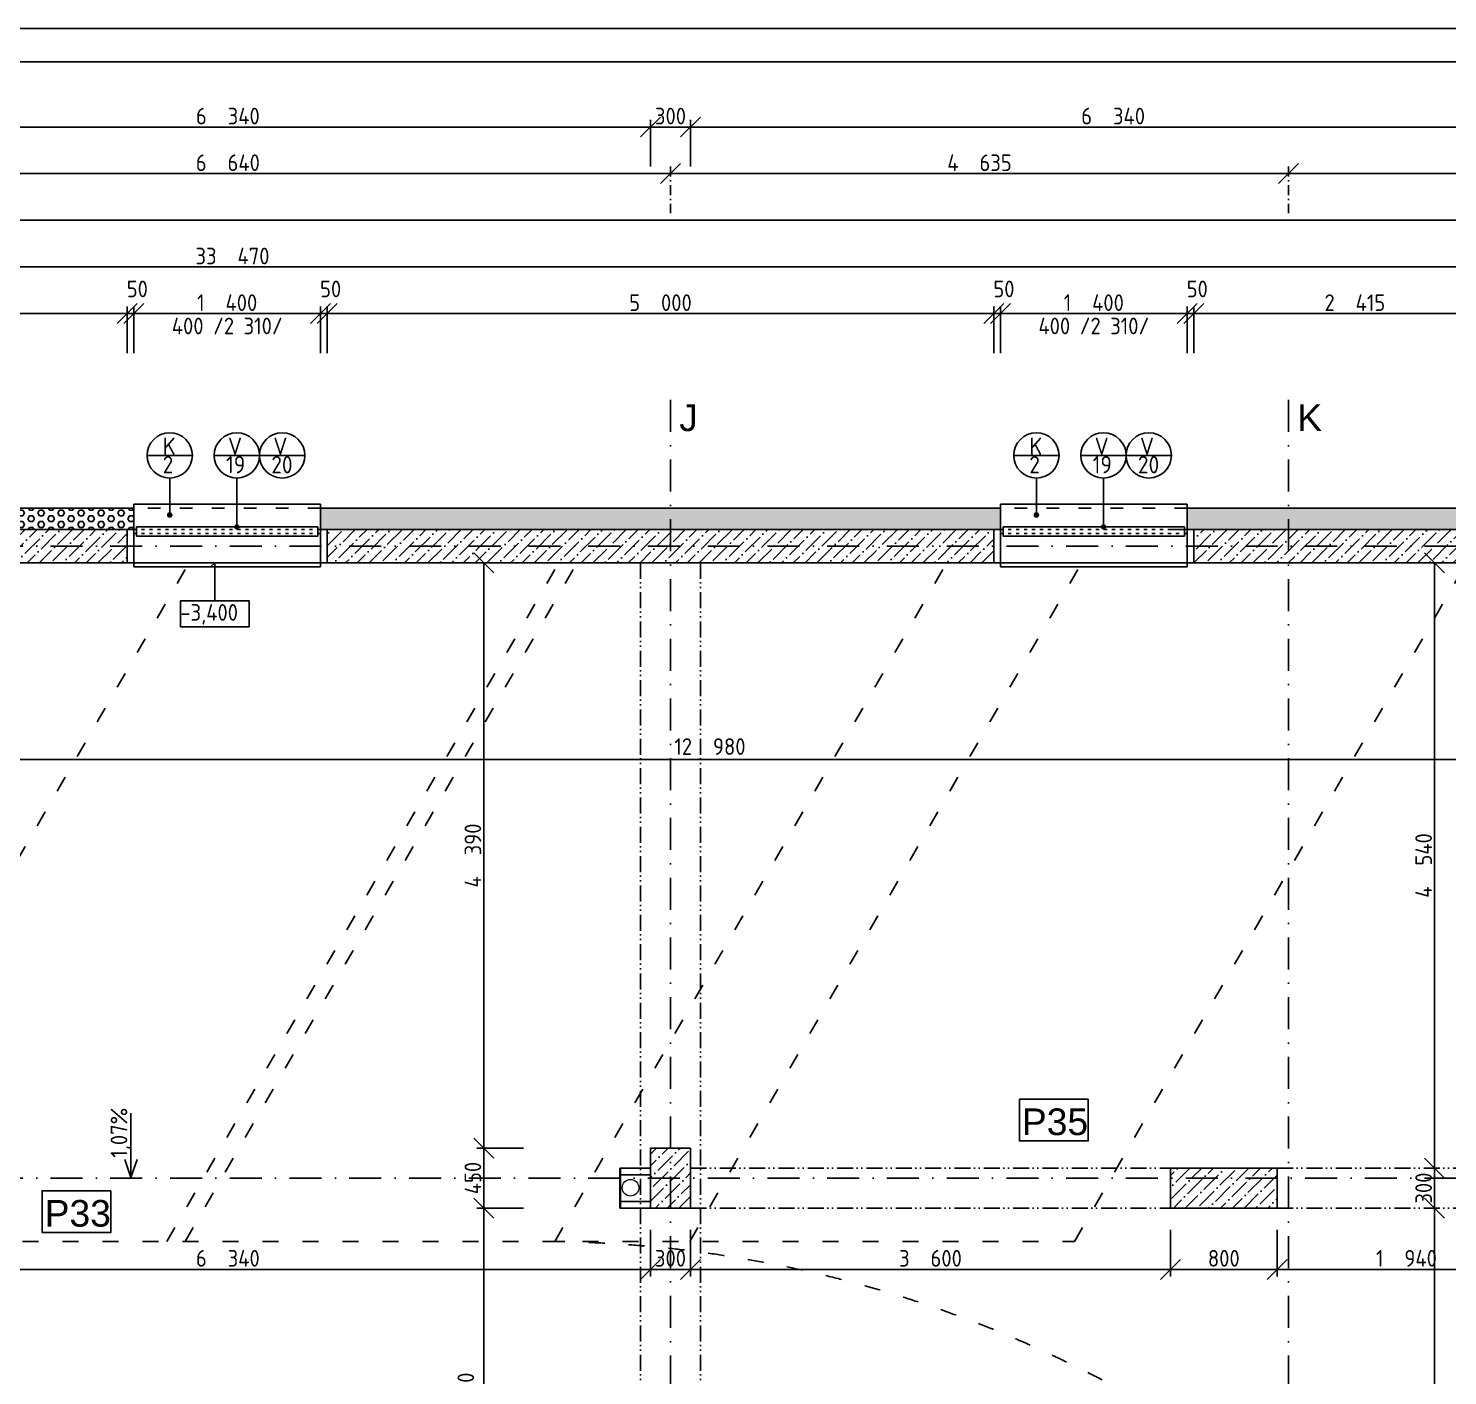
# Model space of a CAD drawing. Extents: x 4511820 to 5180432, y -1526536 to -944957.
# Drawn here: x 5138016 to 5148661, y -1378905 to -1368798 of the extents above; entities that cross this region are included whole.
import ezdxf

# ---------------------------------------------------------------- set-up
doc = ezdxf.new("R2010")
doc.units = 0
doc.header["$MEASUREMENT"] = 0
for name, pattern in [('ACAD_ISO03W100', [30, 12, -18]), ('ACAD_ISO12W100', [22, 12, -3, 0.5, -3, 0.5, -3]), ('BODKOCIARKOVANA_3', [5.6, 3, -1.3, 0, -1.3])]:
    doc.linetypes.add(name, pattern=pattern)
doc.layers.get('0').update_dxf_attribs({"linetype": 'CONTINUOUS'})
doc.layers.get('Defpoints').update_dxf_attribs({"color": 61, "linetype": 'CONTINUOUS'})
for name, color, linetype in [('KÓTY', 4, 'CONTINUOUS'), ('MÚRY', 1, 'CONTINUOUS'), ('OKNÁ', 143, 'CONTINUOUS'), ('osi', 253, 'CONTINUOUS'), ('Plochy', 41, 'CONTINUOUS'), ('POPIS', 7, 'CONTINUOUS'), ('POZEMOK', 7, 'CONTINUOUS'), ('TENKÁ', 7, 'CONTINUOUS'), ('ŠRAFY', 82, 'CONTINUOUS')]:
    doc.layers.add(name, color=color, linetype=linetype)
doc.layers.add('zz-kanal-splaskova', color=37, linetype='CONTINUOUS', lineweight=18)
doc.styles.add('styl1', font='arial.ttf')
doc.styles.add('Style-Arial', font='arial.ttf')
doc.styles.add('STYLE1', font='isocp.shx')
doc.dimstyles.new('STANDARD-50', dxfattribs={"dimtxt": 125, "dimasz": 150, "dimexe": 10, "dimexo": 200, "dimgap": 20, "dimtad": 1, "dimdsep": 46, "dimlunit": 6, "dimtxsty": 'STYLE1', "dimblk1": 'OBLIQUE', "dimblk2": 'OBLIQUE', "dimsah": 1, "dimcen": 2.5, "dimse1": 1, "dimse2": 1, "dimadec": 0, "dimazin": 0, "dimtfac": 1, "dimtmove": 1, "dimatfit": 3, "dimldrblk": 'OBLIQUE', "dimfxl": 1, "dimtolj": 1, "dimtzin": 0, "dimarcsym": 0})
pattern_1 = [(45, (584112, 0), (33.1456304, 121.533978), [156.25, -31.25, 0, -31.25])]
pattern_2 = [(0, (9e-09, -175781), (0, 43.3012702), [25, -50]), (120, (9e-09, -175781), (-37.5, -21.6506351), [25, -50]), (60, (25, -175781), (-37.5, 21.6506351), [25, -50])]

# ---------------------------------------------------------------- blocks, each defined once
blk = doc.blocks.new('_OBLIQUE')
at = {"color": 0, "linetype": 'ByBlock'}
blk.add_line((-0.5, -0.5), (0.5, 0.5), dxfattribs=at)
blk = doc.blocks.new('*D13288')
at = {"layer": 'Defpoints', "color": 0}
for p in [(5156282, -1370238), (5095932, -1372208), (5156282, -1372208)]:
    blk.add_point(p, dxfattribs=at)
at = {"layer": 'KÓTY', "color": 0, "lineweight": -2}
blk.add_line((5095932, -1370238), (5156282, -1370238), dxfattribs=at)
at = {"layer": 'KÓTY', "color": 0, "linetype": 'ByBlock', "lineweight": -2, "xscale": 150, "yscale": 150, "zscale": 150, "rotation": 180}
blk.add_blockref('_OBLIQUE', (5095932, -1370238), dxfattribs=at)
at = {"layer": 'KÓTY', "color": 0, "linetype": 'ByBlock', "lineweight": -2, "xscale": 150, "yscale": 150, "zscale": 150}
blk.add_blockref('_OBLIQUE', (5156282, -1370238), dxfattribs=at)
at = {"layer": 'KÓTY', "color": 0, "insert": (5126107, -1370156), "char_height": 125, "attachment_point": 5, "style": 'STYLE1'}
blk.add_mtext('\\A1;60ﾠ350', dxfattribs=at)
blk = doc.blocks.new('*D13297')
at = {"layer": 'Defpoints', "color": 0}
for p in [(5142832, -1369888), (5136192, -1372333), (5142832, -1372333)]:
    blk.add_point(p, dxfattribs=at)
at = {"layer": 'KÓTY', "color": 0, "lineweight": -2}
blk.add_line((5136192, -1369888), (5142832, -1369888), dxfattribs=at)
at = {"layer": 'KÓTY', "color": 0, "linetype": 'ByBlock', "lineweight": -2, "xscale": 150, "yscale": 150, "zscale": 150, "rotation": 180}
blk.add_blockref('_OBLIQUE', (5136192, -1369888), dxfattribs=at)
at = {"layer": 'KÓTY', "color": 0, "linetype": 'ByBlock', "lineweight": -2, "xscale": 150, "yscale": 150, "zscale": 150}
blk.add_blockref('_OBLIQUE', (5142832, -1369888), dxfattribs=at)
at = {"layer": 'KÓTY', "color": 0, "insert": (5139512, -1369806), "char_height": 125, "attachment_point": 5, "style": 'STYLE1'}
blk.add_mtext('\\A1;6ﾠ640', dxfattribs=at)
blk = doc.blocks.new('*D13298')
at = {"layer": 'Defpoints', "color": 0}
for p in [(5147467, -1369888), (5142832, -1372333), (5147467, -1372333)]:
    blk.add_point(p, dxfattribs=at)
at = {"layer": 'KÓTY', "color": 0, "lineweight": -2}
blk.add_line((5142832, -1369888), (5147467, -1369888), dxfattribs=at)
at = {"layer": 'KÓTY', "color": 0, "linetype": 'ByBlock', "lineweight": -2, "xscale": 150, "yscale": 150, "zscale": 150, "rotation": 180}
blk.add_blockref('_OBLIQUE', (5142832, -1369888), dxfattribs=at)
at = {"layer": 'KÓTY', "color": 0, "linetype": 'ByBlock', "lineweight": -2, "xscale": 150, "yscale": 150, "zscale": 150}
blk.add_blockref('_OBLIQUE', (5147467, -1369888), dxfattribs=at)
at = {"layer": 'KÓTY', "color": 0, "insert": (5145150, -1369806), "char_height": 125, "attachment_point": 5, "style": 'STYLE1'}
blk.add_mtext('\\A1;4ﾠ635', dxfattribs=at)
blk = doc.blocks.new('*D13303')
at = {"layer": 'Defpoints', "color": 0}
for p in [(5156282, -1370588), (5122812, -1372048), (5156282, -1372208)]:
    blk.add_point(p, dxfattribs=at)
at = {"layer": 'KÓTY', "color": 0, "lineweight": -2}
blk.add_line((5122812, -1370588), (5156282, -1370588), dxfattribs=at)
at = {"layer": 'KÓTY', "color": 0, "linetype": 'ByBlock', "lineweight": -2, "xscale": 150, "yscale": 150, "zscale": 150, "rotation": 180}
blk.add_blockref('_OBLIQUE', (5122812, -1370588), dxfattribs=at)
at = {"layer": 'KÓTY', "color": 0, "linetype": 'ByBlock', "lineweight": -2, "xscale": 150, "yscale": 150, "zscale": 150}
blk.add_blockref('_OBLIQUE', (5156282, -1370588), dxfattribs=at)
at = {"layer": 'KÓTY', "color": 0, "insert": (5139547, -1370506), "char_height": 125, "attachment_point": 5, "style": 'STYLE1'}
blk.add_mtext('\\A1;33ﾠ470', dxfattribs=at)
blk = doc.blocks.new('*D13308')
at = {"layer": 'Defpoints', "color": 0}
for p in [(5142982, -1369538), (5142982, -1372588), (5149322, -1372588)]:
    blk.add_point(p, dxfattribs=at)
at = {"layer": 'KÓTY', "color": 0, "lineweight": -2}
blk.add_line((5149322, -1369538), (5142982, -1369538), dxfattribs=at)
at = {"layer": 'KÓTY', "color": 0, "linetype": 'ByBlock', "lineweight": -2, "xscale": 150, "yscale": 150, "zscale": 150, "rotation": 180}
blk.add_blockref('_OBLIQUE', (5142982, -1369538), dxfattribs=at)
at = {"layer": 'KÓTY', "color": 0, "linetype": 'ByBlock', "lineweight": -2, "xscale": 150, "yscale": 150, "zscale": 150}
blk.add_blockref('_OBLIQUE', (5149322, -1369538), dxfattribs=at)
at = {"layer": 'KÓTY', "color": 0, "insert": (5146152, -1369456), "char_height": 125, "attachment_point": 5, "style": 'STYLE1'}
blk.add_mtext('\\A1;6ﾠ340', dxfattribs=at)
blk = doc.blocks.new('*D13309')
at = {"layer": 'Defpoints', "color": 0}
for p in [(5142682, -1369538), (5142682, -1372588), (5142982, -1372588)]:
    blk.add_point(p, dxfattribs=at)
at = {"layer": 'KÓTY', "color": 0, "lineweight": -2}
blk.add_line((5142982, -1369538), (5142682, -1369538), dxfattribs=at)
at = {"layer": 'KÓTY', "color": 0, "linetype": 'ByBlock', "lineweight": -2, "xscale": 150, "yscale": 150, "zscale": 150, "rotation": 180}
blk.add_blockref('_OBLIQUE', (5142682, -1369538), dxfattribs=at)
at = {"layer": 'KÓTY', "color": 0, "linetype": 'ByBlock', "lineweight": -2, "xscale": 150, "yscale": 150, "zscale": 150}
blk.add_blockref('_OBLIQUE', (5142982, -1369538), dxfattribs=at)
at = {"layer": 'KÓTY', "color": 0, "insert": (5142832, -1369456), "char_height": 125, "attachment_point": 5, "style": 'STYLE1'}
blk.add_mtext('\\A1;300', dxfattribs=at)
blk = doc.blocks.new('*D13310')
at = {"layer": 'Defpoints', "color": 0}
for p in [(5136342, -1369538), (5136342, -1372588), (5142682, -1372588)]:
    blk.add_point(p, dxfattribs=at)
at = {"layer": 'KÓTY', "color": 0, "lineweight": -2}
blk.add_line((5142682, -1369538), (5136342, -1369538), dxfattribs=at)
at = {"layer": 'KÓTY', "color": 0, "linetype": 'ByBlock', "lineweight": -2, "xscale": 150, "yscale": 150, "zscale": 150, "rotation": 180}
blk.add_blockref('_OBLIQUE', (5136342, -1369538), dxfattribs=at)
at = {"layer": 'KÓTY', "color": 0, "linetype": 'ByBlock', "lineweight": -2, "xscale": 150, "yscale": 150, "zscale": 150}
blk.add_blockref('_OBLIQUE', (5142682, -1369538), dxfattribs=at)
at = {"layer": 'KÓTY', "color": 0, "insert": (5139512, -1369456), "char_height": 125, "attachment_point": 5, "style": 'STYLE1'}
blk.add_mtext('\\A1;6ﾠ340', dxfattribs=at)
blk = doc.blocks.new('*D13329')
at = {"layer": 'Defpoints', "color": 0}
for p in [(5145307, -1370938), (5145307, -1372558), (5146707, -1372558)]:
    blk.add_point(p, dxfattribs=at)
at = {"layer": 'KÓTY', "color": 0, "lineweight": -2}
blk.add_line((5146707, -1370938), (5145307, -1370938), dxfattribs=at)
at = {"layer": 'KÓTY', "color": 0, "linetype": 'ByBlock', "lineweight": -2, "xscale": 150, "yscale": 150, "zscale": 150, "rotation": 180}
blk.add_blockref('_OBLIQUE', (5145307, -1370938), dxfattribs=at)
at = {"layer": 'KÓTY', "color": 0, "linetype": 'ByBlock', "lineweight": -2, "xscale": 150, "yscale": 150, "zscale": 150}
blk.add_blockref('_OBLIQUE', (5146707, -1370938), dxfattribs=at)
at = {"layer": 'KÓTY', "color": 0, "insert": (5146007, -1370856), "char_height": 125, "attachment_point": 5, "style": 'STYLE1'}
blk.add_mtext('\\A1;1ﾠ400', dxfattribs=at)
blk = doc.blocks.new('*D13330')
at = {"layer": 'Defpoints', "color": 0}
for p in [(5146757, -1370938), (5146707, -1372558), (5146757, -1372558)]:
    blk.add_point(p, dxfattribs=at)
at = {"layer": 'KÓTY', "color": 0, "lineweight": -2}
blk.add_line((5146707, -1370938), (5146757, -1370938), dxfattribs=at)
at = {"layer": 'KÓTY', "color": 0, "linetype": 'ByBlock', "lineweight": -2, "xscale": 150, "yscale": 150, "zscale": 150, "rotation": 180}
blk.add_blockref('_OBLIQUE', (5146707, -1370938), dxfattribs=at)
at = {"layer": 'KÓTY', "color": 0, "linetype": 'ByBlock', "lineweight": -2, "xscale": 150, "yscale": 150, "zscale": 150}
blk.add_blockref('_OBLIQUE', (5146757, -1370938), dxfattribs=at)
at = {"layer": 'KÓTY', "color": 0, "insert": (5146783, -1370753), "char_height": 125, "attachment_point": 5, "style": 'STYLE1'}
blk.add_mtext('\\A1;50', dxfattribs=at)
blk = doc.blocks.new('*D13331')
at = {"layer": 'Defpoints', "color": 0}
for p in [(5145257, -1370938), (5145257, -1372558), (5145307, -1372558)]:
    blk.add_point(p, dxfattribs=at)
at = {"layer": 'KÓTY', "color": 0, "lineweight": -2}
blk.add_line((5145307, -1370938), (5145257, -1370938), dxfattribs=at)
at = {"layer": 'KÓTY', "color": 0, "linetype": 'ByBlock', "lineweight": -2, "xscale": 150, "yscale": 150, "zscale": 150, "rotation": 180}
blk.add_blockref('_OBLIQUE', (5145257, -1370938), dxfattribs=at)
at = {"layer": 'KÓTY', "color": 0, "linetype": 'ByBlock', "lineweight": -2, "xscale": 150, "yscale": 150, "zscale": 150}
blk.add_blockref('_OBLIQUE', (5145307, -1370938), dxfattribs=at)
at = {"layer": 'KÓTY', "color": 0, "insert": (5145333, -1370753), "char_height": 125, "attachment_point": 5, "style": 'STYLE1'}
blk.add_mtext('\\A1;50', dxfattribs=at)
blk = doc.blocks.new('*D13332')
at = {"layer": 'Defpoints', "color": 0}
for p in [(5138807, -1370938), (5138807, -1372558), (5140207, -1372558)]:
    blk.add_point(p, dxfattribs=at)
at = {"layer": 'KÓTY', "color": 0, "lineweight": -2}
blk.add_line((5140207, -1370938), (5138807, -1370938), dxfattribs=at)
at = {"layer": 'KÓTY', "color": 0, "linetype": 'ByBlock', "lineweight": -2, "xscale": 150, "yscale": 150, "zscale": 150, "rotation": 180}
blk.add_blockref('_OBLIQUE', (5138807, -1370938), dxfattribs=at)
at = {"layer": 'KÓTY', "color": 0, "linetype": 'ByBlock', "lineweight": -2, "xscale": 150, "yscale": 150, "zscale": 150}
blk.add_blockref('_OBLIQUE', (5140207, -1370938), dxfattribs=at)
at = {"layer": 'KÓTY', "color": 0, "insert": (5139507, -1370856), "char_height": 125, "attachment_point": 5, "style": 'STYLE1'}
blk.add_mtext('\\A1;1ﾠ400', dxfattribs=at)
blk = doc.blocks.new('*D13333')
at = {"layer": 'Defpoints', "color": 0}
for p in [(5140257, -1370938), (5140207, -1372558), (5140257, -1372558)]:
    blk.add_point(p, dxfattribs=at)
at = {"layer": 'KÓTY', "color": 0, "lineweight": -2}
blk.add_line((5140207, -1370938), (5140257, -1370938), dxfattribs=at)
at = {"layer": 'KÓTY', "color": 0, "linetype": 'ByBlock', "lineweight": -2, "xscale": 150, "yscale": 150, "zscale": 150, "rotation": 180}
blk.add_blockref('_OBLIQUE', (5140207, -1370938), dxfattribs=at)
at = {"layer": 'KÓTY', "color": 0, "linetype": 'ByBlock', "lineweight": -2, "xscale": 150, "yscale": 150, "zscale": 150}
blk.add_blockref('_OBLIQUE', (5140257, -1370938), dxfattribs=at)
at = {"layer": 'KÓTY', "color": 0, "insert": (5140283, -1370753), "char_height": 125, "attachment_point": 5, "style": 'STYLE1'}
blk.add_mtext('\\A1;50', dxfattribs=at)
blk = doc.blocks.new('*D13334')
at = {"layer": 'Defpoints', "color": 0}
for p in [(5138757, -1370938), (5138757, -1372558), (5138807, -1372558)]:
    blk.add_point(p, dxfattribs=at)
at = {"layer": 'KÓTY', "color": 0, "lineweight": -2}
blk.add_line((5138807, -1370938), (5138757, -1370938), dxfattribs=at)
at = {"layer": 'KÓTY', "color": 0, "linetype": 'ByBlock', "lineweight": -2, "xscale": 150, "yscale": 150, "zscale": 150, "rotation": 180}
blk.add_blockref('_OBLIQUE', (5138757, -1370938), dxfattribs=at)
at = {"layer": 'KÓTY', "color": 0, "linetype": 'ByBlock', "lineweight": -2, "xscale": 150, "yscale": 150, "zscale": 150}
blk.add_blockref('_OBLIQUE', (5138807, -1370938), dxfattribs=at)
at = {"layer": 'KÓTY', "color": 0, "insert": (5138833, -1370753), "char_height": 125, "attachment_point": 5, "style": 'STYLE1'}
blk.add_mtext('\\A1;50', dxfattribs=at)
blk = doc.blocks.new('*D13344')
at = {"layer": 'Defpoints', "color": 0}
for p in [(5145257, -1370938), (5140257, -1372558), (5145257, -1372558)]:
    blk.add_point(p, dxfattribs=at)
at = {"layer": 'KÓTY', "color": 0, "lineweight": -2}
blk.add_line((5140257, -1370938), (5145257, -1370938), dxfattribs=at)
at = {"layer": 'KÓTY', "color": 0, "linetype": 'ByBlock', "lineweight": -2, "xscale": 150, "yscale": 150, "zscale": 150, "rotation": 180}
blk.add_blockref('_OBLIQUE', (5140257, -1370938), dxfattribs=at)
at = {"layer": 'KÓTY', "color": 0, "linetype": 'ByBlock', "lineweight": -2, "xscale": 150, "yscale": 150, "zscale": 150}
blk.add_blockref('_OBLIQUE', (5145257, -1370938), dxfattribs=at)
at = {"layer": 'KÓTY', "color": 0, "insert": (5142757, -1370856), "char_height": 125, "attachment_point": 5, "style": 'STYLE1'}
blk.add_mtext('\\A1;5ﾠ000', dxfattribs=at)
blk = doc.blocks.new('*D13345')
at = {"layer": 'Defpoints', "color": 0}
for p in [(5138757, -1370938), (5136042, -1372558), (5138757, -1372558)]:
    blk.add_point(p, dxfattribs=at)
at = {"layer": 'KÓTY', "color": 0, "lineweight": -2}
blk.add_line((5136042, -1370938), (5138757, -1370938), dxfattribs=at)
at = {"layer": 'KÓTY', "color": 0, "linetype": 'ByBlock', "lineweight": -2, "xscale": 150, "yscale": 150, "zscale": 150, "rotation": 180}
blk.add_blockref('_OBLIQUE', (5136042, -1370938), dxfattribs=at)
at = {"layer": 'KÓTY', "color": 0, "linetype": 'ByBlock', "lineweight": -2, "xscale": 150, "yscale": 150, "zscale": 150}
blk.add_blockref('_OBLIQUE', (5138757, -1370938), dxfattribs=at)
at = {"layer": 'KÓTY', "color": 0, "insert": (5137400, -1370856), "char_height": 125, "attachment_point": 5, "style": 'STYLE1'}
blk.add_mtext('\\A1;2ﾠ715', dxfattribs=at)
blk = doc.blocks.new('*D13360')
at = {"layer": 'Defpoints', "color": 0}
for p in [(5151417, -1369888), (5147467, -1372683), (5151417, -1372683)]:
    blk.add_point(p, dxfattribs=at)
at = {"layer": 'KÓTY', "color": 0, "lineweight": -2}
blk.add_line((5147467, -1369888), (5151417, -1369888), dxfattribs=at)
at = {"layer": 'KÓTY', "color": 0, "linetype": 'ByBlock', "lineweight": -2, "xscale": 150, "yscale": 150, "zscale": 150, "rotation": 180}
blk.add_blockref('_OBLIQUE', (5147467, -1369888), dxfattribs=at)
at = {"layer": 'KÓTY', "color": 0, "linetype": 'ByBlock', "lineweight": -2, "xscale": 150, "yscale": 150, "zscale": 150}
blk.add_blockref('_OBLIQUE', (5151417, -1369888), dxfattribs=at)
at = {"layer": 'KÓTY', "color": 0, "insert": (5149442, -1369806), "char_height": 125, "attachment_point": 5, "style": 'STYLE1'}
blk.add_mtext('\\A1;3ﾠ950', dxfattribs=at)
blk = doc.blocks.new('*D13431')
at = {"layer": 'Defpoints', "color": 0}
for p in [(5149172, -1370938), (5146757, -1372558), (5149172, -1372558)]:
    blk.add_point(p, dxfattribs=at)
at = {"layer": 'KÓTY', "color": 0, "lineweight": -2}
blk.add_line((5146757, -1370938), (5149172, -1370938), dxfattribs=at)
at = {"layer": 'KÓTY', "color": 0, "linetype": 'ByBlock', "lineweight": -2, "xscale": 150, "yscale": 150, "zscale": 150, "rotation": 180}
blk.add_blockref('_OBLIQUE', (5146757, -1370938), dxfattribs=at)
at = {"layer": 'KÓTY', "color": 0, "linetype": 'ByBlock', "lineweight": -2, "xscale": 150, "yscale": 150, "zscale": 150}
blk.add_blockref('_OBLIQUE', (5149172, -1370938), dxfattribs=at)
at = {"layer": 'KÓTY', "color": 0, "insert": (5147965, -1370856), "char_height": 125, "attachment_point": 5, "style": 'STYLE1'}
blk.add_mtext('\\A1;2ﾠ415', dxfattribs=at)
blk = doc.blocks.new('*D21345')
at = {"layer": 'Defpoints', "color": 0}
for p in [(5147769, -1377648), (5148563, -1377648), (5147769, -1383558)]:
    blk.add_point(p, dxfattribs=at)
at = {"layer": 'KÓTY', "color": 0, "lineweight": -2}
blk.add_line((5148563, -1383558), (5148563, -1377648), dxfattribs=at)
at = {"layer": 'KÓTY', "color": 0, "linetype": 'ByBlock', "lineweight": -2, "xscale": 150, "yscale": 150, "zscale": 150}
for p, rotation in [((5148563, -1377648), 90), ((5148563, -1383558), 270)]:
    blk.add_blockref('_OBLIQUE', p, dxfattribs=dict(at, rotation=rotation))
at = {"layer": 'KÓTY', "color": 0, "insert": (5148481, -1380603), "char_height": 125, "attachment_point": 5, "rotation": 90, "style": 'STYLE1'}
blk.add_mtext('\\A1;5ﾠ910', dxfattribs=at)
blk = doc.blocks.new('*D21346')
at = {"layer": 'Defpoints', "color": 0}
for p in [(5148563, -1377348), (5148563, -1377348), (5148563, -1377648)]:
    blk.add_point(p, dxfattribs=at)
at = {"layer": 'KÓTY', "color": 0, "lineweight": -2}
blk.add_line((5148563, -1377648), (5148563, -1377348), dxfattribs=at)
at = {"layer": 'KÓTY', "color": 0, "linetype": 'ByBlock', "lineweight": -2, "xscale": 150, "yscale": 150, "zscale": 150}
for p, rotation in [((5148563, -1377348), 90), ((5148563, -1377648), 270)]:
    blk.add_blockref('_OBLIQUE', p, dxfattribs=dict(at, rotation=rotation))
at = {"layer": 'KÓTY', "color": 0, "insert": (5148481, -1377498), "char_height": 125, "attachment_point": 5, "rotation": 90, "style": 'STYLE1'}
blk.add_mtext('\\A1;300', dxfattribs=at)
blk = doc.blocks.new('*D21347')
at = {"layer": 'Defpoints', "color": 0}
for p in [(5148563, -1372808), (5149469, -1372808), (5149619, -1377348)]:
    blk.add_point(p, dxfattribs=at)
at = {"layer": 'KÓTY', "color": 0, "lineweight": -2}
blk.add_line((5148563, -1377348), (5148563, -1372808), dxfattribs=at)
at = {"layer": 'KÓTY', "color": 0, "linetype": 'ByBlock', "lineweight": -2, "xscale": 150, "yscale": 150, "zscale": 150}
for p, rotation in [((5148563, -1372808), 90), ((5148563, -1377348), 270)]:
    blk.add_blockref('_OBLIQUE', p, dxfattribs=dict(at, rotation=rotation))
at = {"layer": 'KÓTY', "color": 0, "insert": (5148481, -1375078), "char_height": 125, "attachment_point": 5, "rotation": 90, "style": 'STYLE1'}
blk.add_mtext('\\A1;4ﾠ540', dxfattribs=at)
blk = doc.blocks.new('*D21352')
at = {"layer": 'Defpoints', "color": 0}
for p in [(5147382, -1377648), (5149322, -1377648), (5147382, -1378108)]:
    blk.add_point(p, dxfattribs=at)
at = {"layer": 'KÓTY', "color": 0, "lineweight": -2}
blk.add_line((5149322, -1378108), (5147382, -1378108), dxfattribs=at)
at = {"layer": 'KÓTY', "color": 0, "linetype": 'ByBlock', "lineweight": -2, "xscale": 150, "yscale": 150, "zscale": 150, "rotation": 180}
blk.add_blockref('_OBLIQUE', (5147382, -1378108), dxfattribs=at)
at = {"layer": 'KÓTY', "color": 0, "linetype": 'ByBlock', "lineweight": -2, "xscale": 150, "yscale": 150, "zscale": 150}
blk.add_blockref('_OBLIQUE', (5149322, -1378108), dxfattribs=at)
at = {"layer": 'KÓTY', "color": 0, "insert": (5148352, -1378025), "char_height": 125, "attachment_point": 5, "style": 'STYLE1'}
blk.add_mtext('\\A1;1ﾠ940', dxfattribs=at)
blk = doc.blocks.new('*D21353')
at = {"layer": 'Defpoints', "color": 0}
for p in [(5146582, -1377648), (5147382, -1377648), (5146582, -1378108)]:
    blk.add_point(p, dxfattribs=at)
at = {"layer": 'KÓTY', "color": 0, "lineweight": -2}
blk.add_line((5147382, -1378108), (5146582, -1378108), dxfattribs=at)
at = {"layer": 'KÓTY', "color": 0, "linetype": 'ByBlock', "lineweight": -2, "xscale": 150, "yscale": 150, "zscale": 150, "rotation": 180}
blk.add_blockref('_OBLIQUE', (5146582, -1378108), dxfattribs=at)
at = {"layer": 'KÓTY', "color": 0, "linetype": 'ByBlock', "lineweight": -2, "xscale": 150, "yscale": 150, "zscale": 150}
blk.add_blockref('_OBLIQUE', (5147382, -1378108), dxfattribs=at)
at = {"layer": 'KÓTY', "color": 0, "insert": (5146982, -1378025), "char_height": 125, "attachment_point": 5, "style": 'STYLE1'}
blk.add_mtext('\\A1;800', dxfattribs=at)
blk = doc.blocks.new('*D21354')
at = {"layer": 'Defpoints', "color": 0}
for p in [(5142982, -1377648), (5146582, -1377648), (5142982, -1378108)]:
    blk.add_point(p, dxfattribs=at)
at = {"layer": 'KÓTY', "color": 0, "lineweight": -2}
blk.add_line((5146582, -1378108), (5142982, -1378108), dxfattribs=at)
at = {"layer": 'KÓTY', "color": 0, "linetype": 'ByBlock', "lineweight": -2, "xscale": 150, "yscale": 150, "zscale": 150, "rotation": 180}
blk.add_blockref('_OBLIQUE', (5142982, -1378108), dxfattribs=at)
at = {"layer": 'KÓTY', "color": 0, "linetype": 'ByBlock', "lineweight": -2, "xscale": 150, "yscale": 150, "zscale": 150}
blk.add_blockref('_OBLIQUE', (5146582, -1378108), dxfattribs=at)
at = {"layer": 'KÓTY', "color": 0, "insert": (5144782, -1378025), "char_height": 125, "attachment_point": 5, "style": 'STYLE1'}
blk.add_mtext('\\A1;3ﾠ600', dxfattribs=at)
blk = doc.blocks.new('*D21355')
at = {"layer": 'Defpoints', "color": 0}
for p in [(5142682, -1377648), (5142982, -1377648), (5142682, -1378108)]:
    blk.add_point(p, dxfattribs=at)
at = {"layer": 'KÓTY', "color": 0, "lineweight": -2}
blk.add_line((5142982, -1378108), (5142682, -1378108), dxfattribs=at)
at = {"layer": 'KÓTY', "color": 0, "linetype": 'ByBlock', "lineweight": -2, "xscale": 150, "yscale": 150, "zscale": 150, "rotation": 180}
blk.add_blockref('_OBLIQUE', (5142682, -1378108), dxfattribs=at)
at = {"layer": 'KÓTY', "color": 0, "linetype": 'ByBlock', "lineweight": -2, "xscale": 150, "yscale": 150, "zscale": 150}
blk.add_blockref('_OBLIQUE', (5142982, -1378108), dxfattribs=at)
at = {"layer": 'KÓTY', "color": 0, "insert": (5142832, -1378025), "char_height": 125, "attachment_point": 5, "style": 'STYLE1'}
blk.add_mtext('\\A1;300', dxfattribs=at)
blk = doc.blocks.new('*D21356')
at = {"layer": 'Defpoints', "color": 0}
for p in [(5136342, -1377648), (5142682, -1377648), (5136342, -1378108)]:
    blk.add_point(p, dxfattribs=at)
at = {"layer": 'KÓTY', "color": 0, "lineweight": -2}
blk.add_line((5142682, -1378108), (5136342, -1378108), dxfattribs=at)
at = {"layer": 'KÓTY', "color": 0, "linetype": 'ByBlock', "lineweight": -2, "xscale": 150, "yscale": 150, "zscale": 150, "rotation": 180}
blk.add_blockref('_OBLIQUE', (5136342, -1378108), dxfattribs=at)
at = {"layer": 'KÓTY', "color": 0, "linetype": 'ByBlock', "lineweight": -2, "xscale": 150, "yscale": 150, "zscale": 150}
blk.add_blockref('_OBLIQUE', (5142682, -1378108), dxfattribs=at)
at = {"layer": 'KÓTY', "color": 0, "insert": (5139512, -1378025), "char_height": 125, "attachment_point": 5, "style": 'STYLE1'}
blk.add_mtext('\\A1;6ﾠ340', dxfattribs=at)
blk = doc.blocks.new('*D21411')
at = {"layer": 'Defpoints', "color": 0}
for p in [(5149322, -1372938), (5136342, -1374283), (5136342, -1374283)]:
    blk.add_point(p, dxfattribs=at)
at = {"layer": 'KÓTY', "color": 0, "lineweight": -2}
blk.add_line((5149322, -1374283), (5136342, -1374283), dxfattribs=at)
at = {"layer": 'KÓTY', "color": 0, "linetype": 'ByBlock', "lineweight": -2, "xscale": 150, "yscale": 150, "zscale": 150, "rotation": 180}
blk.add_blockref('_OBLIQUE', (5136342, -1374283), dxfattribs=at)
at = {"layer": 'KÓTY', "color": 0, "linetype": 'ByBlock', "lineweight": -2, "xscale": 150, "yscale": 150, "zscale": 150}
blk.add_blockref('_OBLIQUE', (5149322, -1374283), dxfattribs=at)
at = {"layer": 'KÓTY', "color": 0, "insert": (5143128, -1374186), "char_height": 125, "attachment_point": 5, "style": 'STYLE1'}
blk.add_mtext('\\A1;12ﾠ980', dxfattribs=at)
blk = doc.blocks.new('*D21433')
at = {"layer": 'Defpoints', "color": 0}
for p in [(5142682, -1377648), (5141433, -1381298), (5142682, -1381298)]:
    blk.add_point(p, dxfattribs=at)
at = {"layer": 'KÓTY', "color": 0, "lineweight": -2}
blk.add_line((5141433, -1377648), (5141433, -1381298), dxfattribs=at)
at = {"layer": 'KÓTY', "color": 0, "linetype": 'ByBlock', "lineweight": -2, "xscale": 150, "yscale": 150, "zscale": 150}
for p, rotation in [((5141433, -1377648), 90), ((5141433, -1381298), 270)]:
    blk.add_blockref('_OBLIQUE', p, dxfattribs=dict(at, rotation=rotation))
at = {"layer": 'KÓTY', "color": 0, "insert": (5141297, -1379120), "char_height": 125, "attachment_point": 5, "rotation": 90, "style": 'STYLE1'}
blk.add_mtext('\\A1;3ﾠ650', dxfattribs=at)
blk = doc.blocks.new('*D21434')
at = {"layer": 'Defpoints', "color": 0}
for p in [(5142682, -1377198), (5141433, -1377648), (5142682, -1377648)]:
    blk.add_point(p, dxfattribs=at)
at = {"layer": 'KÓTY', "color": 0, "lineweight": -2}
blk.add_line((5141433, -1377198), (5141433, -1377648), dxfattribs=at)
at = {"layer": 'KÓTY', "color": 0, "linetype": 'ByBlock', "lineweight": -2, "xscale": 150, "yscale": 150, "zscale": 150}
for p, rotation in [((5141433, -1377198), 90), ((5141433, -1377648), 270)]:
    blk.add_blockref('_OBLIQUE', p, dxfattribs=dict(at, rotation=rotation))
at = {"layer": 'KÓTY', "color": 0, "insert": (5141350, -1377423), "char_height": 125, "attachment_point": 5, "rotation": 90, "style": 'STYLE1'}
blk.add_mtext('\\A1;450', dxfattribs=at)
blk = doc.blocks.new('*D21435')
at = {"layer": 'Defpoints', "color": 0}
for p in [(5141433, -1372808), (5142757, -1372808), (5142682, -1377198)]:
    blk.add_point(p, dxfattribs=at)
at = {"layer": 'KÓTY', "color": 0, "lineweight": -2}
blk.add_line((5141433, -1377198), (5141433, -1372808), dxfattribs=at)
at = {"layer": 'KÓTY', "color": 0, "linetype": 'ByBlock', "lineweight": -2, "xscale": 150, "yscale": 150, "zscale": 150}
for p, rotation in [((5141433, -1372808), 90), ((5141433, -1377198), 270)]:
    blk.add_blockref('_OBLIQUE', p, dxfattribs=dict(at, rotation=rotation))
at = {"layer": 'KÓTY', "color": 0, "insert": (5141350, -1375003), "char_height": 125, "attachment_point": 5, "rotation": 90, "style": 'STYLE1'}
blk.add_mtext('\\A1;4ﾠ390', dxfattribs=at)

msp = doc.modelspace()

# ---------------------------------------------------------------- hatches: boundary and pattern name
at = {"layer": 'TENKÁ'}
h = msp.add_hatch(color=256, dxfattribs=at)
h.dxf.hatch_style = 1
h.paths.add_polyline_path([(5139076.266, -1372433.222, 2.414213562), (5139091.266, -1372448.222, 0.414213562)])
h = msp.add_hatch(color=256, dxfattribs=at)
h.dxf.hatch_style = 1
h.paths.add_polyline_path([(5139579.499, -1372523.048, 2.414213562), (5139594.499, -1372538.048, 0.414213562)])
h = msp.add_hatch(color=256, dxfattribs=at)
h.dxf.hatch_style = 1
h.paths.add_polyline_path([(5145576.266, -1372433.222, 2.414213562), (5145591.266, -1372448.222, 0.414213562)])
h = msp.add_hatch(color=256, dxfattribs=at)
h.dxf.hatch_style = 1
h.paths.add_polyline_path([(5146079.499, -1372523.048, 2.414213562), (5146094.499, -1372538.048, 0.414213562)])
h = msp.add_hatch(color=256, dxfattribs=at)
h.dxf.hatch_style = 1
h.paths.add_polyline_path([(5142452.5, -1377398.048), (5142457.5, -1377398.048), (5142457.5, -1377353.048), (5142502.5, -1377353.048), (5142502.5, -1377348.048), (5142452.5, -1377348.048)])
h = msp.add_hatch(color=256, dxfattribs=at)
h.dxf.hatch_style = 1
h.paths.add_polyline_path([(5142452.5, -1377598.048), (5142457.5, -1377598.048), (5142457.5, -1377643.048), (5142502.5, -1377643.048), (5142502.5, -1377648.048), (5142452.5, -1377648.048)])
at = {"layer": 'ŠRAFY'}
h = msp.add_hatch(dxfattribs=at)
h.set_pattern_fill('HEX', color=256, scale=200)
h.set_pattern_definition(pattern_2)
h.paths.add_polyline_path([(5146707.5, -1372398.048), (5146707.5, -1372518.048), (5146707.5, -1372558.048), (5146757.5, -1372558.048), (5149172.5, -1372558.048), (5153922.5, -1372558.048), (5153922.5, -1372938.048), (5153922.5, -1373568.048), (5154082.5, -1373568.048), (5154082.5, -1373498.048), (5154082.5, -1372398.048)])
h.paths.add_polyline_path([(5149747.5, -1372558.597), (5149747.5, -1372295.999), (5149997.5, -1372295.999), (5149997.5, -1372558.597)], flags=9)
h = msp.add_hatch(dxfattribs=at)
h.set_pattern_fill('HEX', color=256, scale=200)
h.set_pattern_definition(pattern_2)
h.paths.add_polyline_path([(5138807.5, -1372398.048), (5135942.5, -1372398.048), (5135942.5, -1373498.048), (5136042.5, -1373498.048), (5136042.5, -1372558.048), (5138807.5, -1372558.048)])
h = msp.add_hatch(dxfattribs=at)
h.set_pattern_fill('HEX', color=256, scale=200)
h.set_pattern_definition(pattern_2)
h.paths.add_polyline_path([(5140207.5, -1372398.048), (5140207.5, -1372518.048), (5140207.5, -1372558.048), (5140257.5, -1372558.048), (5145257.5, -1372558.048), (5145307.5, -1372558.048), (5145307.5, -1372518.048), (5145307.5, -1372398.048)])
h = msp.add_hatch(dxfattribs=at)
h.set_pattern_fill('ANSI36', color=256, scale=500)
h.set_pattern_definition(pattern_1)
h.paths.add_polyline_path([(5136342.5, -1372558.048), (5136342.5, -1372808.048), (5138757.5, -1372808.048), (5138757.5, -1372558.048)])
h = msp.add_hatch(dxfattribs=at)
h.set_pattern_fill('ANSI36', color=256, scale=500)
h.set_pattern_definition(pattern_1)
h.paths.add_polyline_path([(5140257.5, -1372808.048), (5140447.932, -1372808.048), (5142607.5, -1372808.048), (5143057.5, -1372808.048), (5143294.269, -1372808.048), (5145257.5, -1372808.048), (5145257.5, -1372558.048), (5140257.5, -1372558.048)])
h = msp.add_hatch(dxfattribs=at)
h.set_pattern_fill('ANSI36', color=256, scale=500)
h.set_pattern_definition(pattern_1)
h.paths.add_polyline_path([(5146757.5, -1372558.048), (5146757.5, -1372808.048), (5149172.5, -1372808.048), (5149172.5, -1372558.048)])
at = {"layer": 'ŠRAFY', "ltscale": 0.25}
h = msp.add_hatch(dxfattribs=at)
h.set_pattern_fill('ANSI36', color=256, scale=500)
h.set_pattern_definition([(45, (617562, -252049.5), (33.1456304, 121.533978), [156.25, -31.25, 0, -31.25])])
h.paths.add_polyline_path([(5142982.5, -1377568.048), (5142982.5, -1377428.048), (5142982.5, -1377348.048), (5142982.5, -1377198.048), (5142682.5, -1377198.048), (5142682.5, -1377348.048), (5142682.5, -1377648.048), (5142982.5, -1377648.048)])
h = msp.add_hatch(dxfattribs=at)
h.set_pattern_fill('ANSI36', color=256, scale=500)
h.set_pattern_definition([(45, (617647, -252049.5), (33.1456304, 121.533978), [156.25, -31.25, 0, -31.25])])
h.paths.add_polyline_path([(5146582.5, -1377348.048), (5146582.5, -1377648.048), (5147382.5, -1377648.048), (5147382.5, -1377348.048)])

# ---------------------------------------------------------------- linework, layer by layer
at = {"layer": 'KÓTY', "ltscale": 25}
for p, q in [((5142682.5, -1369484.954), (5142682.5, -1369834.954)), ((5142982.5, -1369484.954), (5142982.5, -1369834.954)), ((5141379.597, -1377198.048), (5141729.597, -1377198.048)), ((5141379.597, -1377648.048), (5141729.597, -1377648.048)), ((5142682.5, -1378160.903), (5142682.5, -1377810.903)), ((5142982.5, -1378160.903), (5142982.5, -1377810.903)), ((5146582.5, -1378160.903), (5146582.5, -1377810.903)), ((5147382.5, -1378160.903), (5147382.5, -1377810.903))]:
    msp.add_line(p, q, dxfattribs=at)
at = {"layer": 'KÓTY', "linetype": 'BODKOCIARKOVANA_3', "ltscale": 25}
for p, q in [((5142832.5, -1369834.954), (5142832.5, -1370184.954)), ((5147467.5, -1369834.954), (5147467.5, -1370184.954))]:
    msp.add_line(p, q, dxfattribs=at)
at = {"layer": 'KÓTY', "ltscale": 0.25}
for p, q in [((5138757.5, -1370884.954), (5138757.5, -1371234.954)), ((5138807.5, -1370884.954), (5138807.5, -1371234.954)), ((5140207.5, -1370884.954), (5140207.5, -1371234.954)), ((5140257.5, -1370884.954), (5140257.5, -1371234.954)), ((5145257.5, -1370884.954), (5145257.5, -1371234.954)), ((5145307.5, -1370884.954), (5145307.5, -1371234.954)), ((5146707.5, -1370884.954), (5146707.5, -1371234.954)), ((5146757.5, -1370884.954), (5146757.5, -1371234.954))]:
    msp.add_line(p, q, dxfattribs=at)
at = {"layer": 'MÚRY'}
for p, q in [((5135942.5, -1372398.048), (5138807.5, -1372398.048)), ((5138807.5, -1372808.048), (5138807.5, -1372398.048)), ((5145307.5, -1372398.048), (5140207.5, -1372398.048)), ((5140207.5, -1372808.048), (5140207.5, -1372398.048)), ((5145307.5, -1372808.048), (5145307.5, -1372398.048)), ((5146707.5, -1372398.048), (5154082.5, -1372398.048)), ((5146707.5, -1372808.048), (5146707.5, -1372398.048)), ((5136342.5, -1372808.048), (5138807.5, -1372808.048)), ((5145307.5, -1372808.048), (5140207.5, -1372808.048)), ((5146707.5, -1372808.048), (5149172.5, -1372808.048)), ((5142682.5, -1377198.048), (5142982.5, -1377198.048)), ((5142682.5, -1377648.048), (5142682.5, -1377198.048)), ((5142982.5, -1377648.048), (5142982.5, -1377198.048)), ((5147382.5, -1377348.048), (5146582.5, -1377348.048)), ((5146582.5, -1377348.048), (5146582.5, -1377648.048)), ((5147382.5, -1377648.048), (5147382.5, -1377348.048)), ((5142682.5, -1377648.048), (5142982.5, -1377648.048)), ((5146582.5, -1377648.048), (5147382.5, -1377648.048))]:
    msp.add_line(p, q, dxfattribs=at)
at = {"layer": 'OKNÁ', "color": 8, "linetype": 'ACAD_ISO03W100', "ltscale": 2}
for p, q in [((5140207.5, -1372558.048), (5138807.5, -1372558.048)), ((5140207.5, -1372588.048), (5138807.5, -1372588.048)), ((5146707.5, -1372558.048), (5145307.5, -1372558.048)), ((5146707.5, -1372588.048), (5145307.5, -1372588.048))]:
    msp.add_line(p, q, dxfattribs=at)
at = {"layer": 'OKNÁ', "color": 8, "ltscale": 2}
for p, q in [((5140187.5, -1372538.048), (5138827.5, -1372538.048)), ((5138827.5, -1372538.048), (5138827.5, -1372608.048)), ((5140187.5, -1372608.048), (5138827.5, -1372608.048)), ((5140187.5, -1372538.048), (5140187.5, -1372608.048)), ((5146687.5, -1372538.048), (5145327.5, -1372538.048)), ((5145327.5, -1372538.048), (5145327.5, -1372608.048)), ((5146687.5, -1372608.048), (5145327.5, -1372608.048)), ((5146687.5, -1372538.048), (5146687.5, -1372608.048))]:
    msp.add_line(p, q, dxfattribs=at)
at = {"layer": 'osi', "linetype": 'BODKOCIARKOVANA_3', "ltscale": 80}
for p, q in [((5142832.5, -1371584.954), (5142832.5, -1401996.195)), ((5147467.5, -1371584.954), (5147467.5, -1401996.195)), ((5157242.5, -1372683.048), (5093572.5, -1372683.048)), ((5157242.5, -1377423.048), (5093572.5, -1377423.048))]:
    msp.add_line(p, q, dxfattribs=at)
at = {"layer": 'Plochy'}
msp.add_lwpolyline([(5109532.5, -1372808.048), (5129252.5, -1372808.048), (5129252.5, -1372938.048), (5129402.5, -1372938.048), (5129402.5, -1376698.048), (5128902.5, -1376698.048), (5128902.5, -1377198.048), (5129402.5, -1377198.048), (5129402.5, -1377648.048), (5136342.5, -1377648.048), (5136342.5, -1372808.048), (5149172.5, -1372808.048)], dxfattribs=at)
at = {"layer": 'POPIS', "color": 8, "ltscale": 0.25}
for points in [[(5145965.031, -1376831.882), (5145448.631, -1376831.882), (5145448.631, -1377144.082), (5145965.031, -1377144.082)], [(5138635.489, -1377518.658), (5138119.089, -1377518.658), (5138119.089, -1377830.858), (5138635.489, -1377830.858)]]:
    msp.add_lwpolyline(points, close=True, dxfattribs=at)
at = {"layer": 'POZEMOK', "linetype": 'ACAD_ISO03W100', "ltscale": 10}
for p, q in [((5136282.666, -1377898.048), (5139221.379, -1372808.048)), ((5139053.947, -1377898.048), (5141992.66, -1372808.048)), ((5139192.511, -1377898.048), (5142131.224, -1372808.048)), ((5141963.792, -1377898.048), (5144902.505, -1372808.048)), ((5142976.726, -1377898.048), (5145898.119, -1372838.048)), ((5145863.478, -1377898.048), (5148802.191, -1372808.048)), ((5110372.5, -1377898.048), (5145863.478, -1377898.048))]:
    msp.add_line(p, q, dxfattribs=at)
msp.add_arc((5141842.5, -1386998.048), 9100, 0, 90, dxfattribs=at)
at = {"layer": 'TENKÁ', "color": 7}
for p, q in [((5169932, -1368798.143), (5091141, -1368798.143)), ((5169682, -1369048.143), (5091391, -1369048.143))]:
    msp.add_line(p, q, dxfattribs=at)
at = {"layer": 'TENKÁ', "ltscale": 0.25}
for p, q in [((5139246.266, -1372001.319), (5138906.266, -1372001.319)), ((5139749.499, -1372001.319), (5139409.499, -1372001.319)), ((5140089.499, -1372001.319), (5139749.499, -1372001.319)), ((5145746.266, -1372001.319), (5145406.266, -1372001.319)), ((5146249.499, -1372001.319), (5145909.499, -1372001.319)), ((5146589.499, -1372001.319), (5146249.499, -1372001.319)), ((5139076.266, -1372463.222), (5139076.266, -1372171.319)), ((5139579.499, -1372553.048), (5139579.499, -1372171.319)), ((5145576.266, -1372463.222), (5145576.266, -1372171.319)), ((5146079.499, -1372553.048), (5146079.499, -1372171.319)), ((5140207.5, -1372368.048), (5138807.5, -1372368.048)), ((5138807.5, -1372398.048), (5138807.5, -1372368.048)), ((5140207.5, -1372398.048), (5140207.5, -1372368.048)), ((5146707.5, -1372368.048), (5145307.5, -1372368.048)), ((5145307.5, -1372398.048), (5145307.5, -1372368.048)), ((5146707.5, -1372398.048), (5146707.5, -1372368.048)), ((5138807.5, -1372808.048), (5138807.5, -1372838.048)), ((5140207.5, -1372838.048), (5138807.5, -1372838.048)), ((5139381.101, -1372837.548), (5139414.5, -1372808.048)), ((5139414.5, -1373091.798), (5139414.5, -1372808.048)), ((5140207.5, -1372808.048), (5140207.5, -1372838.048)), ((5145307.5, -1372808.048), (5145307.5, -1372838.048)), ((5146707.5, -1372838.048), (5145307.5, -1372838.048)), ((5146707.5, -1372808.048), (5146707.5, -1372838.048))]:
    msp.add_line(p, q, dxfattribs=at)
at = {"layer": 'TENKÁ', "linetype": 'ACAD_ISO03W100', "ltscale": 8}
for p, q in [((5140207.5, -1372398.048), (5138807.5, -1372398.048)), ((5146707.5, -1372398.048), (5145307.5, -1372398.048)), ((5140207.5, -1372808.048), (5138807.5, -1372808.048)), ((5146707.5, -1372808.048), (5145307.5, -1372808.048))]:
    msp.add_line(p, q, dxfattribs=at)
at = {"layer": 'TENKÁ'}
for p, q in [((5138807.5, -1372558.048), (5136042.5, -1372558.048)), ((5138757.5, -1372808.048), (5138757.5, -1372558.048)), ((5140207.5, -1372558.048), (5145307.5, -1372558.048)), ((5140257.5, -1372808.048), (5140257.5, -1372558.048)), ((5145257.5, -1372808.048), (5145257.5, -1372558.048)), ((5153792.5, -1372558.048), (5146577.5, -1372558.048)), ((5153922.5, -1372558.048), (5146707.5, -1372558.048)), ((5146757.5, -1372808.048), (5146757.5, -1372558.048)), ((5138785.325, -1376936.048), (5138785.325, -1377418.548)), ((5138738.325, -1377284.548), (5138785.325, -1377418.548)), ((5138832.325, -1377284.548), (5138785.325, -1377418.548)), ((5142452.5, -1377348.048), (5142452.5, -1377648.048)), ((5142682.5, -1377348.048), (5142452.5, -1377348.048)), ((5142682.5, -1377398.048), (5142452.5, -1377398.048)), ((5142457.5, -1377353.048), (5142457.5, -1377398.048)), ((5142457.5, -1377648.048), (5142457.5, -1377398.048)), ((5142682.5, -1377598.048), (5142452.5, -1377598.048)), ((5142457.5, -1377643.048), (5142457.5, -1377598.048)), ((5142682.5, -1377648.048), (5142452.5, -1377648.048))]:
    msp.add_line(p, q, dxfattribs=at)
at = {"layer": 'TENKÁ', "linetype": 'ACAD_ISO12W100', "ltscale": 10}
for p, q in [((5142607.5, -1372808.048), (5142607.5, -1385988.048)), ((5142607.5, -1372808.048), (5142607.5, -1385988.048)), ((5143057.5, -1372808.048), (5143057.5, -1385783.048)), ((5142982.5, -1377348.048), (5146582.5, -1377348.048)), ((5147382.5, -1377348.048), (5149322.5, -1377348.048)), ((5142982.5, -1377648.048), (5146582.5, -1377648.048)), ((5147382.5, -1377648.048), (5149322.5, -1377648.048))]:
    msp.add_line(p, q, dxfattribs=at)
at = {"layer": 'TENKÁ', "ltscale": 0.25}
msp.add_lwpolyline([(5139671.816, -1373288.048), (5139671.816, -1373091.798), (5139157.184, -1373091.798), (5139157.184, -1373288.048)], close=True, dxfattribs=at)
for centre in [(5139076.266, -1372001.319), (5139579.499, -1372001.319), (5139919.499, -1372001.319), (5145576.266, -1372001.319), (5146079.499, -1372001.319), (5146419.499, -1372001.319)]:
    msp.add_circle(centre, 170, dxfattribs=at)
at = {"layer": 'TENKÁ'}
for centre in [(5139076.266, -1372448.222), (5139579.499, -1372538.048), (5145576.266, -1372448.222), (5146079.499, -1372538.048)]:
    msp.add_circle(centre, 15, dxfattribs=at)
at = {"layer": 'zz-kanal-splaskova'}
msp.add_circle((5142532.5, -1377495.548), 62.5, dxfattribs=at)

# ---------------------------------------------------------------- texts
at = {"layer": 'KÓTY', "char_height": 125, "attachment_point": 5, "style": 'STYLE1'}
for insert in [(5139507.5, -1371030.814), (5146007.5, -1371030.814)]:
    msp.add_mtext('\\A1;400 /2 310/', dxfattribs=dict(at, insert=insert))
at = {"layer": 'POPIS', "color": 8, "ltscale": 0.25, "style": 'Style-Arial'}
for s, p in [('P35', (5145467.497, -1377100.846)), ('P33', (5138137.955, -1377787.622))]:
    msp.add_text(s, height=200, dxfattribs=at).set_placement(p)
at = {"layer": 'TENKÁ', "ltscale": 0.25}
for s, height, style, p in [('J', 200, 'styl1', (5142898.054, -1371819.454)), ('K', 200, 'styl1', (5147533.054, -1371819.454)), ('-3,400', 125, 'STYLE1', (5139156.073, -1373241.999))]:
    msp.add_text(s, height=height, dxfattribs=dict(at, style=style)).set_placement(p)
at = {"layer": 'TENKÁ', "style": 'STYLE1'}
for s, p in [('K', (5139024.235, -1371997.819)), ('V', (5139513.468, -1371997.819)), ('V', (5139853.468, -1371997.819)), ('K', (5145524.235, -1371997.819)), ('V', (5146013.468, -1371997.819)), ('V', (5146353.468, -1371997.819)), ('2', (5139023.235, -1372136.456)), ('19', (5139497.968, -1372136.456)), ('20', (5139837.968, -1372136.456)), ('2', (5145523.235, -1372136.456)), ('19', (5145997.968, -1372136.456)), ('20', (5146337.968, -1372136.456))]:
    msp.add_text(s, height=130, dxfattribs=at).set_placement(p)
at = {"layer": 'TENKÁ', "ltscale": 0.25, "style": 'STYLE1'}
msp.add_text('1,07%', height=125, rotation=90, dxfattribs=at).set_placement((5138758.114, -1377270.535))

# ---------------------------------------------------------------- dimensions: what is measured, and where the dimension line sits
at = {"layer": 'KÓTY'}
for base, p1, p2, picture, middle in [((5136342.5, -1369538.357), (5142682.5, -1372588.048), (5136342.5, -1372588.048), '*D13310', (5139512.5, -1369455.814)), ((5142682.5, -1369538.357), (5142982.5, -1372588.048), (5142682.5, -1372588.048), '*D13309', (5142832.5, -1369455.857)), ((5142982.5, -1369538.357), (5149322.5, -1372588.048), (5142982.5, -1372588.048), '*D13308', (5146152.5, -1369455.814)), ((5142832.5, -1369888.357), (5136192.5, -1372333.048), (5142832.5, -1372333.048), '*D13297', (5139512.5, -1369805.814)), ((5147467.5, -1369888.357), (5142832.5, -1372333.048), (5147467.5, -1372333.048), '*D13298', (5145150, -1369805.814)), ((5151417.5, -1369888.357), (5147467.5, -1372683.048), (5151417.5, -1372683.048), '*D13360', (5149442.5, -1369805.814)), ((5156282.5, -1370238.357), (5095932.5, -1372208.048), (5156282.5, -1372208.048), '*D13288', (5126107.5, -1370155.814)), ((5156282.5, -1370588.357), (5122812.5, -1372048.048), (5156282.5, -1372208.048), '*D13303', (5139547.5, -1370505.814)), ((5138757.5, -1370938.357), (5138807.5, -1372558.048), (5138757.5, -1372558.048), '*D13334', (5138833.25, -1370753.357)), ((5140257.5, -1370938.357), (5140207.5, -1372558.048), (5140257.5, -1372558.048), '*D13333', (5140283.25, -1370753.357)), ((5145257.5, -1370938.357), (5145307.5, -1372558.048), (5145257.5, -1372558.048), '*D13331', (5145333.25, -1370753.357)), ((5146757.5, -1370938.357), (5146707.5, -1372558.048), (5146757.5, -1372558.048), '*D13330', (5146783.25, -1370753.357)), ((5138757.5, -1370938.357), (5136042.5, -1372558.048), (5138757.5, -1372558.048), '*D13345', (5137400, -1370855.814)), ((5138807.5, -1370938.357), (5140207.5, -1372558.048), (5138807.5, -1372558.048), '*D13332', (5139507.5, -1370855.814)), ((5145257.5, -1370938.357), (5140257.5, -1372558.048), (5145257.5, -1372558.048), '*D13344', (5142757.5, -1370855.814)), ((5145307.5, -1370938.357), (5146707.5, -1372558.048), (5145307.5, -1372558.048), '*D13329', (5146007.5, -1370855.814)), ((5149172.5, -1370938.357), (5146757.5, -1372558.048), (5149172.5, -1372558.048), '*D13431', (5147965, -1370855.814)), ((5136342.5, -1378107.5), (5142682.5, -1377648.048), (5136342.5, -1377648.048), '*D21356', (5139512.5, -1378024.957)), ((5142682.5, -1378107.5), (5142982.5, -1377648.048), (5142682.5, -1377648.048), '*D21355', (5142832.5, -1378025)), ((5142982.5, -1378107.5), (5146582.5, -1377648.048), (5142982.5, -1377648.048), '*D21354', (5144782.5, -1378024.957)), ((5146582.5, -1378107.5), (5147382.5, -1377648.048), (5146582.5, -1377648.048), '*D21353', (5146982.5, -1378025)), ((5147382.5, -1378107.5), (5149322.5, -1377648.048), (5147382.5, -1377648.048), '*D21352', (5148352.5, -1378024.957))]:
    dim = msp.add_linear_dim(base=base, p1=p1, p2=p2, dimstyle='STANDARD-50', dxfattribs=at)
    dim.commit()
    dim.dimension.update_dxf_attribs({"geometry": picture, "text_midpoint": middle})
for base, p1, p2, picture, middle in [((5141433, -1372808.048), (5142682.5, -1377198.048), (5142757.5, -1372808.048), '*D21435', (5141350.457, -1375003.048)), ((5148563.097, -1372808.048), (5149619.097, -1377348.048), (5149469.097, -1372808.048), '*D21347', (5148480.554, -1375078.048)), ((5141433, -1377648.048), (5142682.5, -1377198.048), (5142682.5, -1377648.048), '*D21434', (5141350.5, -1377423.048)), ((5148563.097, -1377348.048), (5148563.097, -1377648.048), (5148563.097, -1377348.048), '*D21346', (5148480.597, -1377498.048)), ((5148563.097, -1377648.048), (5147769.097, -1383558.048), (5147769.097, -1377648.048), '*D21345', (5148480.554, -1380603.048))]:
    dim = msp.add_linear_dim(base=base, p1=p1, p2=p2, angle=90, dimstyle='STANDARD-50', dxfattribs=at)
    dim.commit()
    dim.dimension.update_dxf_attribs({"geometry": picture, "text_midpoint": middle})
dim = msp.add_linear_dim(base=(5136342.5, -1374282.857), p1=(5149322.5, -1372938.048), p2=(5136342.5, -1374282.857), dimstyle='STANDARD-50', dxfattribs=at)
dim.commit()
dim.dimension.update_dxf_attribs({"geometry": '*D21411', "text_midpoint": (5143127.5, -1374269), "dimtype": 160})
dim = msp.add_linear_dim(base=(5141433, -1381298.048), p1=(5142682.5, -1377648.048), p2=(5142682.5, -1381298.048), angle=90, dimstyle='STANDARD-50', dxfattribs=at)
dim.commit()
dim.dimension.update_dxf_attribs({"geometry": '*D21433', "text_midpoint": (5141380, -1379120.5), "dimtype": 160})

doc.saveas('drawing.dxf')
